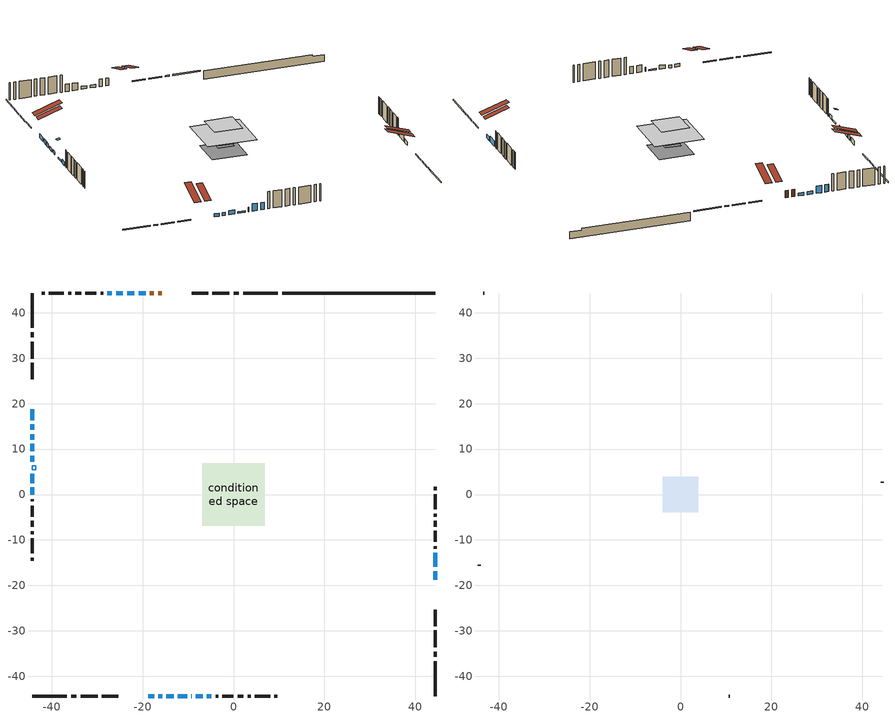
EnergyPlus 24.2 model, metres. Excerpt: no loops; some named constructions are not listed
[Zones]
conditioned space
 floor outside (Floor1 construction): -2.1,-2.1 -2.1,2.1 2.1,2.1 2.1,-2.1 z0.61
 floor adiabatic (AdiabaticFloorConstruction): -6.88,-6.88 -6.88,6.88 6.88,6.88 6.88,-6.88 z3.05
 floor foundation (Slab1 construction): -4.84,-4.84 -4.84,4.84 4.84,4.84 4.84,-4.84 z-1.83
 floor foundation (Slab2 construction): -2.2,-2.2 -2.2,2.2 2.2,2.2 2.2,-2.2 z0
 wall outside (RimJoist1 construction): 9.79,44.35 2.09,44.35 / -44.35,-44.35 -36.65,-44.35 / -44.35,44.35 -44.35,36.65 / 44.35,-44.35 44.35,-36.65 z0.61:0.91
 wall outside (RimJoist2 construction): 1.16,44.35 0.02,44.35 / -35.72,-44.35 -34.58,-44.35 / -44.35,35.72 -44.35,34.58 / 44.35,-35.72 44.35,-34.58 z0.61:0.91
 wall outside (RimJoist3 construction): -0.91,44.35 -4.64,44.35 / -33.65,-44.35 -29.92,-44.35 / -44.35,33.65 -44.35,29.92 / 44.35,-33.65 44.35,-29.92 z0.61:0.91
 wall outside (RimJoist4 construction): -5.57,44.35 -9.23,44.35 / -28.99,-44.35 -25.33,-44.35 / -44.35,28.99 -44.35,25.33 / 44.35,-28.99 44.35,-25.33 z0.61:0.91
 wall outside (AdiabaticWallConstruction 1): -15.77,44.35 -16.6,44.35 / -17.53,44.35 -18.42,44.35 z0.61:2.64
 wall outside (AdiabaticWallConstruction): -19.34,44.35 -20.87,44.35 / -21.8,44.35 -23.43,44.35 / -18.8,-44.35 -17.47,-44.35 z0.61:1.42; -44.35,18.8 -44.35,16.36 / -44.35,15.43 -44.35,14.21 / -44.35,13.28 -44.35,12.06 / -9.29,-44.35 -9.19,-44.35 z0.61:1.83; -16.55,-44.35 -15.73,-44.35 z0.61:1.43; -44.35,11.13 -44.35,9.51 / -44.35,8.58 -44.35,7.26 z0.61:1.47; -14.8,-44.35 -13.18,-44.35 / -44.35,1.56 -44.35,-0.07 z0.61:1.73; 44.35,-18.8 44.35,-16.86 z0.61:1.63; -12.25,-44.35 -10.22,-44.35 / -44.35,4.52 -44.35,2.49 z0.61:1.02; 44.35,-15.94 44.35,-12.84 z0.61:2.19; -24.35,44.35 -25.83,44.35 / -26.76,44.35 -27.77,44.35 / -8.27,-44.35 -6.79,-44.35 / -5.87,-44.35 -4.85,-44.35 z0.61:2.64
 wall outside (Wall1 construction): -28.7,44.35 -29.23,44.35 / -3.92,-44.35 -3.39,-44.35 / -44.35,-0.99 -44.35,-1.53 / 44.35,-11.91 44.35,-11.37 z0.61:5.49
 wall outside (Wall2 construction): -30.16,44.35 -32.61,44.35 / -2.46,-44.35 -0.01,-44.35 / -44.35,-2.46 -44.35,-4.9 / 44.35,-10.45 44.35,-8 z0.61:5.49
 wall outside (Wall3 construction): -33.54,44.35 -34.81,44.35 / 0.92,-44.35 2.19,-44.35 / -44.35,-5.83 -44.35,-7.11 / 44.35,-7.07 44.35,-5.79 z0.61:5.49
 wall outside (Wall4 construction): -35.74,44.35 -36.41,44.35 / 3.12,-44.35 3.79,-44.35 / -44.35,-8.04 -44.35,-8.71 / 44.35,-4.86 44.35,-4.19 z0.61:5.49
 wall outside (Wall5 construction): -37.34,44.35 -40.67,44.35 / 4.72,-44.35 8.05,-44.35 / -44.35,-9.64 -44.35,-12.96 / 44.35,-3.26 44.35,0.06 z0.61:5.49
 wall outside (Wall6 construction): -41.6,44.35 -42.26,44.35 / 8.97,-44.35 9.64,-44.35 / -44.35,-13.89 -44.35,-14.55 / 44.35,0.99 44.35,1.65 z0.61:5.49
 wall foundation (FoundationWall1 construction): 10.72,44.35,-1.83 10.72,44.35,0.61 40.99,44.35,0.61 40.99,44.35,0.12 44.35,44.35,0.12 44.35,44.35,-1.83
 window (WindowConstruction): -19.35,44.35 -20.87,44.35 z0.61:1.42
 window (WindowConstruction 8): -44.35,18.79 -44.35,16.36 z0.61:1.83
 window (WindowConstruction 9): -44.35,15.43 -44.35,14.21 z0.61:1.83
 window (WindowConstruction 10): -44.35,13.28 -44.35,12.06 z0.61:1.83
 window (WindowConstruction 11): -21.8,44.35 -23.43,44.35 z0.61:1.42
 window (WindowConstruction 12): -18.79,-44.35 -17.48,-44.35 z0.61:1.42
 window (WindowConstruction 13): -16.55,-44.35 -15.73,-44.35 z0.61:1.42
 window (WindowConstruction 14): -44.35,11.13 -44.35,9.51 z0.61:1.47
 window (WindowConstruction 15): -44.35,8.58 -44.35,7.26 z0.61:1.47
 window (WindowConstruction 1): -14.8,-44.35 -13.18,-44.35 z0.61:1.73
 window (WindowConstruction 16): 44.35,-18.79 44.35,-16.87 z0.61:1.62
 window (WindowConstruction 18): -12.25,-44.35 -10.22,-44.35 z0.61:1.02
 window (WindowConstruction 19): -44.35,4.52 -44.35,2.49 z0.61:1.02
 window (WindowConstruction 2): -44.35,1.56 -44.35,-0.06 z0.61:1.73
 window (WindowConstruction 17): -9.29,-44.35 -9.2,-44.35 z0.61:1.83
 window (WindowConstruction 3): 44.35,-15.94 44.35,-12.84 z0.61:2.19
 window (WindowConstruction 4): -24.36,44.35 -25.83,44.35 z0.61:2.64
 window (WindowConstruction 5): -26.76,44.35 -27.77,44.35 z0.61:2.64
 window (WindowConstruction 6): -8.27,-44.35 -6.8,-44.35 z0.61:2.64
 window (WindowConstruction 7): -5.87,-44.35 -4.85,-44.35 z0.61:2.64
 door (Door): -15.77,44.35 -16.6,44.35 z0.61:2.64
 door (Door 1): -17.53,44.35 -18.42,44.35 z0.61:2.64
 ceiling adiabatic (AdiabaticFloorConstruction): 6.88,-6.88 6.88,6.88 -6.88,6.88 -6.88,-6.88 z3.05
 roof outside (Roof2 construction): -14.84,44.35,5.49 -14.84,37.7,7.7 -13.08,37.7,7.7 -13.08,44.35,5.49; -19.72,-44.35,5.49 -19.72,-37.7,7.7 -21.48,-37.7,7.7 -21.48,-44.35,5.49; -44.35,19.72,5.49 -37.7,19.72,7.7 -37.7,21.48,7.7 -44.35,21.48,5.49; 44.35,-19.72,5.49 37.7,-19.72,7.7 37.7,-21.48,7.7 44.35,-21.48,5.49
 roof outside (AdiabaticRoofConstruction): -44.35,5.45,5.49 -43.51,5.45,5.77 -43.51,6.33,5.77 -44.35,6.33,5.49
 skylight (SkylightConstruction): -44.35,5.45,5.49 -43.52,5.45,5.77 -43.52,6.33,5.77 -44.35,6.33,5.49
attic - vented
 floor to conditioned space (Floor2 construction Reversed): -3.89,-3.89 -3.89,3.89 3.89,3.89 3.89,-3.89 z5.49
 wall outside (Wall7 construction): -43.19,44.35 -43.42,44.35 / 10.57,-44.35 10.8,-44.35 / -44.35,-15.48 -44.35,-15.72 / 44.35,2.58 44.35,2.81 z0.61:5.49
 roof outside (Roof1 construction): -12.16,44.35,5.49 -12.16,36.78,8.01 -10.16,36.78,8.01 -10.16,44.35,5.49; -22.41,-44.35,5.49 -22.41,-36.78,8.01 -24.4,-36.78,8.01 -24.4,-44.35,5.49; -44.35,22.41,5.49 -36.78,22.41,8.01 -36.78,24.4,8.01 -44.35,24.4,5.49; 44.35,-22.41,5.49 36.78,-22.41,8.01 36.78,-24.4,8.01 44.35,-24.4,5.49
[Schedule:Day:Interval]
clothes dryer exhaust 0 schedule day: No, 01:00, 0.123457, 02:00, 0.0740741, 03:00, 0.0493827, 04:00, 0.0246914, 05:00, 0.0493827, 06:00, 0.0740741, 07:00, 0.197531, 08:00, 0.395062, 09:00, 0.592593, 10:00, 0.839506, 11:00, 0.962963, 12:00, 1, 13:00, 0.91358, 14:00, 0.82716, 15:00, 0.716049, 16:00, 0.753086, 17:00, 0.679012, 18:00, 0.666667, 20:00, 0.62963, 21:00, 0.641975, 22:00, 0.666667, 23:00, 0.54321, 24:00, 0.296296
clothes dryer exhaust 0 schedule default day; cooling season schedule day; cooling season schedule day 2; cooling season schedule default day; exterior lighting schedule default day; natural vent schedule default day: No, 24:00, 0
cooling season schedule day 1: No, 24:00, 1
exterior lighting schedule day 10: No, 01:00, 0.552381, 03:00, 0.510952, 05:00, 0.483333, 06:00, 0.538571, 07:00, 0.607619, 08:00, 0.56619, 09:00, 0.428095, 10:00, 0.345238, 12:00, 0.331429, 13:00, 0.345238, 14:00, 0.386667, 15:00, 0.414286, 16:00, 0.483333, 17:00, 0.607619, 18:00, 0.773333, 19:00, 0.88381, 20:00, 0.939048, 21:00, 0.966667, 22:00, 0.897619, 23:00, 0.773333, 24:00, 0.649048
exterior lighting schedule day 11: No, 01:00, 0.571429, 03:00, 0.528571, 05:00, 0.5, 06:00, 0.557143, 07:00, 0.628571, 08:00, 0.585714, 09:00, 0.442857, 10:00, 0.357143, 12:00, 0.342857, 13:00, 0.357143, 14:00, 0.4, 15:00, 0.428571, 16:00, 0.5, 17:00, 0.628571, 18:00, 0.8, 19:00, 0.914286, 20:00, 0.971429, 21:00, 1, 22:00, 0.928571, 23:00, 0.8, 24:00, 0.671429
exterior lighting schedule day 6: No, 01:00, 0.390476, 03:00, 0.36119, 05:00, 0.341667, 06:00, 0.380714, 07:00, 0.429524, 08:00, 0.400238, 09:00, 0.302619, 10:00, 0.244048, 12:00, 0.234286, 13:00, 0.244048, 14:00, 0.273333, 15:00, 0.292857, 16:00, 0.341667, 17:00, 0.429524, 18:00, 0.546667, 19:00, 0.624762, 20:00, 0.66381, 21:00, 0.683333, 22:00, 0.634524, 23:00, 0.546667, 24:00, 0.45881
exterior lighting schedule day 7: No, 01:00, 0.419048, 03:00, 0.387619, 05:00, 0.366667, 06:00, 0.408571, 07:00, 0.460952, 08:00, 0.429524, 09:00, 0.324762, 10:00, 0.261905, 12:00, 0.251429, 13:00, 0.261905, 14:00, 0.293333, 15:00, 0.314286, 16:00, 0.366667, 17:00, 0.460952, 18:00, 0.586667, 19:00, 0.670476, 20:00, 0.712381, 21:00, 0.733333, 22:00, 0.680952, 23:00, 0.586667, 24:00, 0.492381
exterior lighting schedule day 8: No, 01:00, 0.466667, 03:00, 0.431667, 05:00, 0.408333, 06:00, 0.455, 07:00, 0.513333, 08:00, 0.478333, 09:00, 0.361667, 10:00, 0.291667, 12:00, 0.28, 13:00, 0.291667, 14:00, 0.326667, 15:00, 0.35, 16:00, 0.408333, 17:00, 0.513333, 18:00, 0.653333, 19:00, 0.746667, 20:00, 0.793333, 21:00, 0.816667, 22:00, 0.758333, 23:00, 0.653333, 24:00, 0.548333
exterior lighting schedule day 9: No, 01:00, 0.509524, 03:00, 0.47131, 05:00, 0.445833, 06:00, 0.496786, 07:00, 0.560476, 08:00, 0.522262, 09:00, 0.394881, 10:00, 0.318452, 12:00, 0.305714, 13:00, 0.318452, 14:00, 0.356667, 15:00, 0.382143, 16:00, 0.445833, 17:00, 0.560476, 18:00, 0.713333, 19:00, 0.815238, 20:00, 0.86619, 21:00, 0.891667, 22:00, 0.827976, 23:00, 0.713333, 24:00, 0.59869
[Schedule:Week:Daily]
clothes dryer exhaust 0 schedule Week Rule - Jan1-Dec31: clothes dryer exhaust 0 schedule day, clothes dryer exhaust 0 schedule day, clothes dryer exhaust 0 schedule day, clothes dryer exhaust 0 schedule day, clothes dryer exhaust 0 schedule day, clothes dryer exhaust 0 schedule day, clothes dryer exhaust 0 schedule day, clothes dryer exhaust 0 schedule default day, clothes dryer exhaust 0 schedule default day, clothes dryer exhaust 0 schedule default day, clothes dryer exhaust 0 schedule default day, clothes dryer exhaust 0 schedule default day
cooling season schedule Week Rule - Jan1-May26: cooling season schedule day, cooling season schedule day, cooling season schedule day, cooling season schedule day, cooling season schedule day, cooling season schedule day, cooling season schedule day, cooling season schedule default day, cooling season schedule default day, cooling season schedule default day, cooling season schedule default day, cooling season schedule default day
cooling season schedule Week Rule - May27-Jun2: cooling season schedule day, cooling season schedule day, cooling season schedule day, cooling season schedule day, cooling season schedule day, cooling season schedule day 1, cooling season schedule day 1, cooling season schedule default day, cooling season schedule default day, cooling season schedule default day, cooling season schedule default day, cooling season schedule default day
cooling season schedule Week Rule - Jun3-Aug25: cooling season schedule day 1, cooling season schedule day 1, cooling season schedule day 1, cooling season schedule day 1, cooling season schedule day 1, cooling season schedule day 1, cooling season schedule day 1, cooling season schedule default day, cooling season schedule default day, cooling season schedule default day, cooling season schedule default day, cooling season schedule default day
cooling season schedule Week Rule - Aug26-Sep1: cooling season schedule day 1, cooling season schedule day 1, cooling season schedule day 1, cooling season schedule day 1, cooling season schedule day 1, cooling season schedule day 1, cooling season schedule day 2, cooling season schedule default day, cooling season schedule default day, cooling season schedule default day, cooling season schedule default day, cooling season schedule default day
cooling season schedule Week Rule - Sep2-Dec31: cooling season schedule day 2, cooling season schedule day 2, cooling season schedule day 2, cooling season schedule day 2, cooling season schedule day 2, cooling season schedule day 2, cooling season schedule day 2, cooling season schedule default day, cooling season schedule default day, cooling season schedule default day, cooling season schedule default day, cooling season schedule default day
exterior lighting schedule Week Rule - Jul29-Aug4: exterior lighting schedule day 6, exterior lighting schedule day 6, exterior lighting schedule day 6, exterior lighting schedule day 7, exterior lighting schedule day 7, exterior lighting schedule day 7, exterior lighting schedule day 7, exterior lighting schedule default day, exterior lighting schedule default day, exterior lighting schedule default day, exterior lighting schedule default day, exterior lighting schedule default day
exterior lighting schedule Week Rule - Aug5-Aug25: exterior lighting schedule day 7, exterior lighting schedule day 7, exterior lighting schedule day 7, exterior lighting schedule day 7, exterior lighting schedule day 7, exterior lighting schedule day 7, exterior lighting schedule day 7, exterior lighting schedule default day, exterior lighting schedule default day, exterior lighting schedule default day, exterior lighting schedule default day, exterior lighting schedule default day
exterior lighting schedule Week Rule - Aug26-Sep1: exterior lighting schedule day 7, exterior lighting schedule day 7, exterior lighting schedule day 7, exterior lighting schedule day 7, exterior lighting schedule day 7, exterior lighting schedule day 7, exterior lighting schedule day 8, exterior lighting schedule default day, exterior lighting schedule default day, exterior lighting schedule default day, exterior lighting schedule default day, exterior lighting schedule default day
exterior lighting schedule Week Rule - Sep2-Sep29: exterior lighting schedule day 8, exterior lighting schedule day 8, exterior lighting schedule day 8, exterior lighting schedule day 8, exterior lighting schedule day 8, exterior lighting schedule day 8, exterior lighting schedule day 8, exterior lighting schedule default day, exterior lighting schedule default day, exterior lighting schedule default day, exterior lighting schedule default day, exterior lighting schedule default day
exterior lighting schedule Week Rule - Sep30-Oct6: exterior lighting schedule day 8, exterior lighting schedule day 9, exterior lighting schedule day 9, exterior lighting schedule day 9, exterior lighting schedule day 9, exterior lighting schedule day 9, exterior lighting schedule day 9, exterior lighting schedule default day, exterior lighting schedule default day, exterior lighting schedule default day, exterior lighting schedule default day, exterior lighting schedule default day
exterior lighting schedule Week Rule - Oct7-Oct27: exterior lighting schedule day 9, exterior lighting schedule day 9, exterior lighting schedule day 9, exterior lighting schedule day 9, exterior lighting schedule day 9, exterior lighting schedule day 9, exterior lighting schedule day 9, exterior lighting schedule default day, exterior lighting schedule default day, exterior lighting schedule default day, exterior lighting schedule default day, exterior lighting schedule default day
exterior lighting schedule Week Rule - Oct28-Nov3: exterior lighting schedule day 9, exterior lighting schedule day 9, exterior lighting schedule day 9, exterior lighting schedule day 9, exterior lighting schedule day 10, exterior lighting schedule day 10, exterior lighting schedule day 10, exterior lighting schedule default day, exterior lighting schedule default day, exterior lighting schedule default day, exterior lighting schedule default day, exterior lighting schedule default day
exterior lighting schedule Week Rule - Nov4-Nov24: exterior lighting schedule day 10, exterior lighting schedule day 10, exterior lighting schedule day 10, exterior lighting schedule day 10, exterior lighting schedule day 10, exterior lighting schedule day 10, exterior lighting schedule day 10, exterior lighting schedule default day, exterior lighting schedule default day, exterior lighting schedule default day, exterior lighting schedule default day, exterior lighting schedule default day
exterior lighting schedule Week Rule - Nov25-Dec1: exterior lighting schedule day 10, exterior lighting schedule day 10, exterior lighting schedule day 10, exterior lighting schedule day 10, exterior lighting schedule day 10, exterior lighting schedule day 10, exterior lighting schedule day 11, exterior lighting schedule default day, exterior lighting schedule default day, exterior lighting schedule default day, exterior lighting schedule default day, exterior lighting schedule default day
exterior lighting schedule Week Rule - Dec2-Dec31: exterior lighting schedule day 11, exterior lighting schedule day 11, exterior lighting schedule day 11, exterior lighting schedule day 11, exterior lighting schedule day 11, exterior lighting schedule day 11, exterior lighting schedule day 11, exterior lighting schedule default day, exterior lighting schedule default day, exterior lighting schedule default day, exterior lighting schedule default day, exterior lighting schedule default day
natural vent schedule Week Rule - Jan1-Dec31: natural vent schedule default day, natural vent schedule default day, natural vent schedule default day, natural vent schedule default day, natural vent schedule default day, natural vent schedule default day, natural vent schedule default day, natural vent schedule default day, natural vent schedule default day, natural vent schedule default day, natural vent schedule default day, natural vent schedule default day
[Schedule:Year]
clothes dryer exhaust 0 schedule: clothes dryer exhaust 0 schedule Week Rule - Jan1-Dec31, 1, 1, 12, 31
cooling season schedule: cooling season schedule Week Rule - Jan1-May26, 1, 1, 5, 26, cooling season schedule Week Rule - May27-Jun2, 5, 27, 6, 2, cooling season schedule Week Rule - Jun3-Aug25, 6, 3, 8, 25, cooling season schedule Week Rule - Aug26-Sep1, 8, 26, 9, 1, cooling season schedule Week Rule - Sep2-Dec31, 9, 2, 12, 31
natural vent schedule: natural vent schedule Week Rule - Jan1-Dec31, 1, 1, 12, 31
